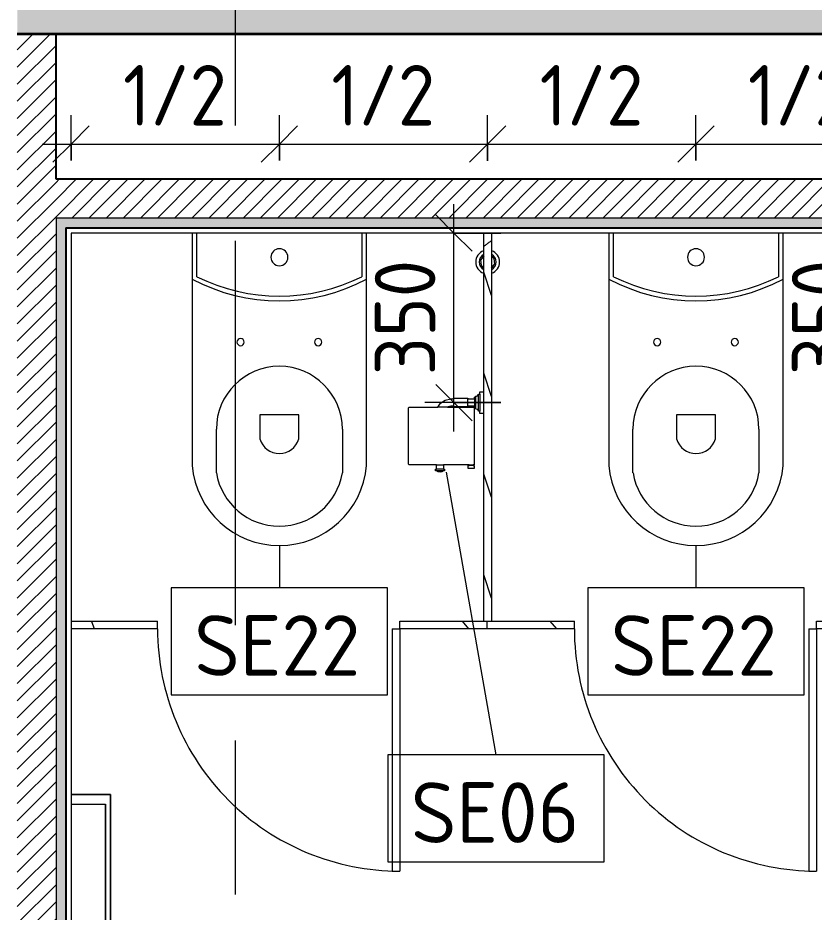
# Model space of a CAD drawing. Header units: millimetres. Extents: x 39815 to 261742, y -8553 to 29000.
# Drawn here: x 84028 to 85671, y 8567 to 10413 of the extents above; entities that cross this region are included whole.
import ezdxf

# ---------------------------------------------------------------- set-up
doc = ezdxf.new("R2010")
doc.units = ezdxf.units.MM
doc.linetypes.add('Осевая', pattern=[1587.5, 317.5, -238.125, 793.75, -238.125])
for name, color, linetype, lineweight in [('A-ANNO-DIMS', 7, 'Continuous', 9), ('A-ANNO-DIMS-50', 7, 'Continuous', 9), ('A-DOOR', 7, 'Continuous', 9), ('A-GENM', 7, 'Continuous', 9), ('A-WALL-2', 7, 'Continuous', 9), ('I-FURN', 7, 'Continuous', 9), ('I-WALL', 7, 'Continuous', 9), ('P-SANR-FIXT-IDEN', 7, 'Continuous', 9), ('Оси', 7, 'Continuous', 9), ('Оси-2', 7, 'Осевая', 9)]:
    doc.layers.add(name, color=color, linetype=linetype, lineweight=lineweight)
for name, color, linetype, lineweight, true_color in [('A-DETL-GENF-1', 7, 'Continuous', 9, 0x4994b4), ('A-WALL-1', 7, 'Continuous', 25, 0x3c3c3c), ('A-WALL-3', 7, 'Continuous', 35, 0x3c3c3c), ('A-WALL-FNSH-1', 7, 'Continuous', 15, 0x3c3c3c), ('P-SANR-FIXT-1', 7, 'Continuous', 15, 0x4994b4)]:
    doc.layers.add(name, color=color, linetype=linetype, lineweight=lineweight, true_color=true_color)
doc.styles.add('GOST Common', font='GOST_Common.ttf', dxfattribs={"height": 125})
doc.styles.add('ISOCPEUR', font='isocpeur.ttf', dxfattribs={"width": 0.9, "height": 125})
doc.dimstyles.new('ISO-2_5_0_9К_БОЛЬШОЙ', dxfattribs={"dimscale": 304.8, "dimtxt": 124.497647, "dimasz": 0.246063, "dimexe": 0.19685, "dimexo": 0.492126, "dimgap": 0, "dimtad": 1, "dimdec": 0, "dimrnd": 10, "dimzin": 0, "dimdsep": 46, "dimtxsty": 'ISOCPEUR', "dimblk1": 'OBLIQUE', "dimblk2": 'OBLIQUE', "dimsah": 1, "dimcen": 0.09, "dimdle": 0.19685, "dimazin": 0, "dimtfac": 1, "dimtdec": 4, "dimtix": 1, "dimtmove": 0, "dimatfit": 3, "dimfxl": 1, "dimtvp": 1, "dimtolj": 1, "dimtzin": 0, "dimarcsym": 2})
pattern_1 = [(45, (-10183.68, 0), (-17.6776695, 17.6776695), [])]
pattern_2 = [(0, (-10183.68, 0), (60.96, 15.24), [5.029, -40.691, 5.029, -40.691, -243.84]), (0, (-10183.68, 0), (60.96, 15.24), [-91.44, 5.029, -86.411, 5.029, -40.691, -106.68]), (0, (-10183.68, 0), (60.96, 15.24), [-228.6, 5.029, -25.451, 5.029, -71.171]), (120, (-10160.82, 7.62), (-43.6782272, 45.1729086), [5.029, -40.691, 5.029, -40.691, -243.84]), (120, (-10160.82, 7.62), (-43.6782272, 45.1729086), [-91.44, 5.029, -86.411, 5.029, -40.691, -106.68]), (120, (-10160.82, 7.62), (-43.6782272, 45.1729086), [-228.6, 5.029, -25.451, 5.029, -71.171]), (240, (-10153.2, 38.1), (-17.2817728, -60.4129086), [5.029, -40.691, 5.029, -40.691, -243.84]), (240, (-10153.2, 38.1), (-17.2817728, -60.4129086), [-91.44, 5.029, -86.411, 5.029, -40.691, -106.68]), (240, (-10153.2, 38.1), (-17.2817728, -60.4129086), [-228.6, 5.029, -25.451, 5.029, -71.171])]
pattern_3 = [(288.435, (95195.355, 9160), (208.250902, -416.49961), [79.025, -579.519]), (319.399, (95220.345, 9085.03), (1249.5049425, -1041.2430683), [38.399, -1881.571]), (316.848, (95041.25, 9060.04), (3123.769422, -2915.4788923), [91.346, -4475.934]), (289.983, (95107.89, 8997.565), (624.746965, -1666.001328), [48.75, -2388.754]), (270, (95124.55, 9160), (208.25, -208.25), [41.65, -166.6]), (298.443, (95124.55, 9118.35), (-1457.75313005, 2707.24838793), [113.682, -5570.435]), (264.289, (95178.695, 9018.39), (208.2636477, 1874.2483835), [41.858, -2051.029]), (309.806, (95174.53, 8976.74), (-833.007541, 1041.2439595), [32.53, -1593.955])]
pattern_4 = [(288.435, (96055.355, 9160), (208.250902, -416.49961), [79.025, -579.519]), (319.399, (96080.345, 9085.03), (1249.5049425, -1041.2430683), [38.399, -1881.571]), (316.848, (95901.25, 9060.04), (3123.769422, -2915.4788923), [91.346, -4475.934]), (289.983, (95967.89, 8997.565), (624.746965, -1666.001328), [48.75, -2388.754]), (270, (95984.55, 9160), (208.25, -208.25), [41.65, -166.6]), (298.443, (95984.55, 9118.35), (-1457.75313005, 2707.24838793), [113.682, -5570.435]), (264.289, (96038.695, 9018.39), (208.2636477, 1874.2483835), [41.858, -2051.029]), (309.806, (96034.53, 8976.74), (-833.007541, 1041.2439595), [32.53, -1593.955])]

# ---------------------------------------------------------------- blocks, each defined once
blk = doc.blocks.new('Вешалка - 1_25-V37-Фрагмент 2_10')
at = {"layer": 'I-FURN'}
for p, q in [((350, 55), (-350, 55)), ((-350, 55), (-350, -26.5)), ((-350, -26.5), (-350, 55)), ((-350, 55), (350, 55)), ((-330.4, -26.5), (-330.4, 44.4)), ((-330.4, -26.5), (-330.4, 44.4)), ((-330.4, 44.4), (330.2, 44.4)), ((330.2, 44.4), (-330.4, 44.4)), ((330.2, 44.4), (330.2, -26.5)), ((330.2, -26.5), (330.2, 44.4)), ((350, -26.5), (350, 55)), ((350, 55), (350, -26.5))]:
    blk.add_line(p, q, dxfattribs=at)
blk = doc.blocks.new('131_Сантехническая перегородка_Дверь 5 - СД-1-30835617-Фрагмент 2_10')
at = {"layer": 'A-DOOR'}
h = blk.add_hatch(dxfattribs=at)
h.set_pattern_fill('FP_23', color=256, style=0, pattern_type=2)
h.set_pattern_definition(pattern_3)
h.paths.add_polyline_path([(750, 8), (750, -8), (928.5, -8), (928.5, 8)])
at = {"layer": 'A-GENM'}
h = blk.add_hatch(dxfattribs=at)
h.set_pattern_fill('FP_23', color=256, style=0, pattern_type=2)
h.set_pattern_definition(pattern_3)
h.paths.add_polyline_path([(70, 8), (70, -8), (250, -8), (250, 8)])
at = {"layer": 'A-DOOR'}
for p, q in [((266, 508), (250, 508)), ((250, 8), (250, 508)), ((266, 8), (266, 508)), ((266, 8), (250, 8))]:
    blk.add_line(p, q, dxfattribs=at)
blk.add_arc((250, 8), 500, 360, 90, dxfattribs=at)
at = {"layer": 'A-GENM'}
for p, q in [((70, 8), (250, 8)), ((70, 8), (70, -8)), ((250, 8), (250, -8)), ((750, 8), (928.5, 8)), ((750, 8), (750, -8)), ((250, -8), (70, -8)), ((928.5, -8), (750, -8))]:
    blk.add_line(p, q, dxfattribs=at)
blk = doc.blocks.new('131_Сантехническая перегородка_Дверь 5 - СД-1-V43-Фрагмент 2_10')
at = {"layer": 'A-DOOR'}
h = blk.add_hatch(dxfattribs=at)
h.set_pattern_fill('FP_24', color=256, style=0, pattern_type=2)
h.set_pattern_definition(pattern_4)
h.paths.add_polyline_path([(750, 8), (750, -8), (930, -8), (930, 8)])
at = {"layer": 'A-GENM'}
h = blk.add_hatch(dxfattribs=at)
h.set_pattern_fill('FP_24', color=256, style=0, pattern_type=2)
h.set_pattern_definition(pattern_4)
h.paths.add_polyline_path([(250, 8), (70, 8), (70, -8), (250, -8)])
at = {"layer": 'A-DOOR'}
for p, q in [((266, 508), (250, 508)), ((250, 8), (250, 508)), ((266, 8), (266, 508)), ((266, 8), (250, 8))]:
    blk.add_line(p, q, dxfattribs=at)
blk.add_arc((250, 8), 500, 360, 90, dxfattribs=at)
at = {"layer": 'A-GENM'}
for p, q in [((70, 8), (250, 8)), ((70, 8), (70, -8)), ((250, 8), (250, -8)), ((750, 8), (930, 8)), ((750, 8), (750, -8)), ((930, 8), (930, -8)), ((250, -8), (70, -8)), ((930, -8), (750, -8))]:
    blk.add_line(p, q, dxfattribs=at)
blk = doc.blocks.new('FP_49-Фрагмент 2_10')
at = {"layer": 'A-GENM'}
for p, q in [((0, 8), (0, -8)), ((15.2, 8), (16, 6.7)), ((16, 6.7), (16.9, 5.3)), ((16.9, 5.3), (17.8, 4)), ((17.8, 4), (18.7, 2.7)), ((18.7, 2.7), (19.6, 1.3)), ((19.6, 1.3), (20.5, 0)), ((20.5, 0), (21.5, -1.3)), ((21.5, -1.3), (22.5, -2.7)), ((22.5, -2.7), (23.4, -4)), ((23.4, -4), (24.4, -5.3)), ((24.4, -5.3), (25.4, -6.7)), ((25.4, -6.7), (26.4, -8))]:
    blk.add_line(p, q, dxfattribs=at)
blk = doc.blocks.new('131_Сантехническая перегородка 6 - СП-1-V48-Фрагмент 2_10')
at = {"layer": 'A-GENM'}
h = blk.add_hatch(dxfattribs=at)
h.set_pattern_fill('FP_28', color=256, style=0, pattern_type=2)
h.set_pattern_definition([(198.435, (9968, -95126.48), (-416.49961, -208.250902), [79.025, -579.519]), (229.399, (9893.03, -95151.47), (-1041.2430683, -1249.5049425), [38.399, -1881.571]), (226.848, (9868.04, -94972.375), (-2915.4788923, -3123.769422), [91.346, -4475.934]), (199.983, (9805.565, -95039.015), (-1666.001328, -624.746965), [48.75, -2388.754]), (180, (9968, -95055.68), (-208.25, -208.25), [41.65, -166.6]), (208.443, (9926.35, -95055.675), (2707.24838793, 1457.75313005), [113.682, -5570.435]), (174.289, (9826.39, -95109.82), (1874.2483835, -208.2636477), [41.858, -2051.029]), (219.806, (9784.74, -95105.655), (1041.2439595, 833.007541), [32.53, -1593.955])])
h.paths.add_polyline_path([(800, -1.1), (800, 8), (50, 8), (50, -8), (800, -8)])
for p, q in [((0, 8), (50, 8)), ((50, 8), (800, 8)), ((50, -8), (0, -8)), ((800, -8), (50, -8))]:
    blk.add_line(p, q, dxfattribs=at)
at = {"layer": 'A-GENM', "flags": 128}
for points in [[(71.5, 8), (62.7, 14.5), (51.9, 13.4), (45.9, 8)], [(45.9, -8), (54.7, -14.5), (65.5, -13.4), (71.5, -8)]]:
    blk.add_lwpolyline(points, dxfattribs=at)
at = {"layer": 'A-GENM'}
for radius, start, end in [(24.6, 19.9113, 160.0887), (17.6, 28.9731, 151.0269), (15.1, 126.8617, 139.5341), (15.1, 78.8699, 82.6459), (15.1, 40.4659, 53.124), (24.6, 199.9113, 340.0887), (17.6, 208.9731, 331.0269), (15.1, 220.4659, 233.124), (15.1, 258.8699, 262.6459), (15.1, 306.8617, 319.5341)]:
    blk.add_arc((58.7, 0), radius, start, end, dxfattribs=at)
blk.add_blockref('FP_49-Фрагмент 2_10', (0, 0), dxfattribs=at)
blk = doc.blocks.new('WC Seat_2 with Cistern-Wall Based - SE22-33487382-Фрагмент 2_10')
at = {"layer": 'P-SANR-FIXT-1'}
for p, q in [((-5, 410.5), (-5, 500.5)), ((255, 500.5), (255, 410.5)), ((-55, 485.5), (-55, 100.5)), ((305, 100.5), (305, 485.5)), ((85, 430.5), (85, 380.5)), ((165, 380.5), (165, 430.5)), ((85, 380.5), (165, 380.5)), ((-55, 100.5), (-55, 5.5)), ((-45, 5.5), (-45, 95.6)), ((295, 95.6), (295, 5.5)), ((305, 5.5), (305, 100.5))]:
    blk.add_line(p, q, dxfattribs=at)
for centre, radius, start, end in [((125, 469.8), 180.7, 4.9791, 175.0209), ((125, 478.7), 131.8, 9.5273, 170.4727), ((125, 418.8), 41.7, 16.2602, 163.7398), ((125, 410.5), 130, 180, 360), ((45, 230.5), 7.5, 0, 180), ((45, 230.5), 7.5, 180, 360), ((205, 230.5), 7.5, 0, 180), ((205, 230.5), 7.5, 180, 360), ((125, -237), 382.5, 61.9275, 118.0725), ((125, -247), 382.5, 63.6122, 116.3878), ((125, 55.5), 17.5, 0, 180), ((125, 55.5), 17.5, 180, 360)]:
    blk.add_arc(centre, radius, start, end, dxfattribs=at)
blk = doc.blocks.new('Sanitary_Toilet-Accessories_Gessi_Wall-mounted-paper-roll-holder-65449 - Chrome-30913797-Фрагмент 2_10')
at = {"layer": 'A-DETL-GENF-1'}
for p, q in [((95159.7, 9633.3), (95161.1, 9634.8)), ((95161.1, 9634.8), (95161.8, 9636.5)), ((95161.8, 9636.5), (95164.3, 9636.6)), ((95161.8, 9601.6), (95161.8, 9636.5)), ((95164.3, 9636.6), (95164.3, 9641.6)), ((95164.3, 9641.6), (95172.3, 9641.6)), ((95164.3, 9636.6), (95164.3, 9601.6)), ((95172.3, 9641.6), (95172.3, 9596.6)), ((95077.9, 9609.6), (95083.5, 9617.9)), ((95083.5, 9617.9), (95093, 9624.3)), ((95093, 9624.3), (95104.3, 9626.6)), ((95104.3, 9626.6), (95109.8, 9626.6)), ((95109.8, 9626.6), (95109.8, 9628.1)), ((95109.8, 9628.1), (95139.8, 9628.1)), ((95109.8, 9626.6), (95109.8, 9611.6)), ((95139.8, 9628.1), (95139.8, 9626.6)), ((95139.8, 9611.6), (95139.8, 9626.6)), ((95139.8, 9626.6), (95153.3, 9626.6)), ((95153.3, 9626.6), (95153.3, 9630.1)), ((95153.3, 9630.1), (95155.8, 9630.1)), ((95153.3, 9628.1), (95153.3, 9609.6)), ((95155.8, 9632.1), (95157.9, 9632.4)), ((95155.8, 9630.1), (95155.8, 9632.1)), ((95155.8, 9630.1), (95155.8, 9608.1)), ((95157.9, 9632.4), (95159.7, 9633.3)), ((95017.6, 9607.9), (95017.8, 9609.6)), ((95017.6, 9491.9), (95017.6, 9607.9)), ((95017.8, 9609.6), (95077.9, 9609.6)), ((95097.4, 9609.6), (95077.9, 9609.6)), ((95098.8, 9610.5), (95097.4, 9609.6)), ((95097.4, 9609.6), (95142.6, 9609.6)), ((95104.3, 9611.6), (95098.8, 9610.5)), ((95109.8, 9611.6), (95104.3, 9611.6)), ((95109.8, 9610.1), (95109.8, 9611.6)), ((95139.8, 9610.1), (95109.8, 9610.1)), ((95142.6, 9611.6), (95139.8, 9611.6)), ((95139.8, 9611.6), (95139.8, 9610.1)), ((95150.6, 9611.6), (95142.6, 9611.6)), ((95142.6, 9609.6), (95142.6, 9611.6)), ((95142.6, 9609.6), (95150.6, 9609.6)), ((95153.3, 9611.6), (95150.6, 9611.6)), ((95150.6, 9611.6), (95150.6, 9609.6)), ((95150.6, 9609.6), (95152.6, 9609.6)), ((95152.6, 9609.6), (95152.6, 9490.6)), ((95153.3, 9608.1), (95153.3, 9611.6)), ((95155.8, 9608.1), (95153.3, 9608.1)), ((95155.8, 9606.1), (95155.8, 9608.1)), ((95157.9, 9605.8), (95155.8, 9606.1)), ((95159.7, 9604.8), (95157.9, 9605.8)), ((95161.1, 9603.3), (95159.7, 9604.8)), ((95161.8, 9601.6), (95161.1, 9603.3)), ((95164.3, 9601.6), (95161.8, 9601.6)), ((95164.3, 9596.6), (95164.3, 9601.6)), ((95172.3, 9596.6), (95164.3, 9596.6)), ((95017.8, 9490.6), (95017.6, 9491.9)), ((95074.8, 9490.6), (95017.8, 9490.6)), ((95074.8, 9490.6), (95089.8, 9490.6)), ((95074.8, 9481.6), (95074.8, 9490.6)), ((95142.6, 9490.6), (95089.8, 9490.6)), ((95089.8, 9490.6), (95089.8, 9481.6)), ((95140.6, 9483.1), (95140.6, 9489.6)), ((95140.6, 9489.6), (95142.6, 9489.6)), ((95142.6, 9490.6), (95150.6, 9490.6)), ((95142.6, 9489.6), (95142.6, 9490.6)), ((95150.6, 9489.6), (95142.6, 9489.6)), ((95152.6, 9490.6), (95150.6, 9490.6)), ((95150.6, 9490.6), (95150.6, 9489.6)), ((95150.6, 9489.6), (95152.6, 9489.6)), ((95152.6, 9489.6), (95152.6, 9483.1)), ((95072.8, 9478.1), (95072.8, 9481.6)), ((95072.8, 9481.6), (95074.8, 9481.6)), ((95074.8, 9478.1), (95072.8, 9478.1)), ((95089.8, 9481.6), (95074.8, 9481.6)), ((95089.8, 9478.1), (95074.8, 9478.1)), ((95078.3, 9476.2), (95074.8, 9478.1)), ((95082.3, 9475.6), (95078.3, 9476.2)), ((95086.3, 9476.2), (95082.3, 9475.6)), ((95089.8, 9478.1), (95086.3, 9476.2)), ((95089.8, 9481.6), (95091.8, 9481.6)), ((95091.8, 9478.1), (95089.8, 9478.1)), ((95091.8, 9481.6), (95091.8, 9478.1)), ((95152.6, 9483.1), (95140.6, 9483.1))]:
    blk.add_line(p, q, dxfattribs=at)
blk = doc.blocks.new('М_сантехническая_рамка1 - В рамке-30590747-Фрагмент 2_10')
at = {"layer": 'P-SANR-FIXT-IDEN'}
for p, q in [((4.293, 2.24), (-4.639, 2.24)), ((-4.639, 2.24), (-4.639, -2.178)), ((4.293, -2.178), (4.293, 2.24)), ((-4.639, -2.178), (4.293, -2.178))]:
    blk.add_line(p, q, dxfattribs=at)
blk = doc.blocks.new('DIMBLOCK37-Фрагмент 2_10')
at = {"layer": 'A-ANNO-DIMS-50'}
for p, q in [((84137.3, 10119), (84137.3, 10212.6)), ((84567.1, 10119), (84567.1, 10212.6)), ((84077.3, 10152.6), (84567.1, 10152.6)), ((84137.3, 10152.6), (84137.3, 10119)), ((84567.1, 10152.6), (84567.1, 10119))]:
    blk.add_line(p, q, dxfattribs=at)
at = {"layer": 'A-ANNO-DIMS-50', "lineweight": 20}
for p, q in [((84137.3, 10152.6), (84174.8, 10190.1)), ((84567.1, 10152.6), (84604.6, 10190.1)), ((84137.3, 10152.6), (84099.8, 10115.1)), ((84567.1, 10152.6), (84529.6, 10115.1))]:
    blk.add_line(p, q, dxfattribs=at)
at = {"layer": 'A-ANNO-DIMS-50', "color": 0, "insert": (84244.5, 10315.9), "char_height": 125, "width": 258.572, "attachment_point": 1, "line_spacing_factor": 1.149209, "style": 'ISOCPEUR'}
blk.add_mtext('1/2', dxfattribs=at)
blk = doc.blocks.new('_Oblique')
at = {"color": 0, "linetype": 'ByBlock', "lineweight": -2}
blk.add_line((-0.5, -0.5), (0.5, 0.5), dxfattribs=at)
blk = doc.blocks.new('DIMBLOCK38-Фрагмент 2_10')
at = {"layer": 'A-ANNO-DIMS-50'}
for p, q in [((84567.1, 10119), (84567.1, 10212.6)), ((84996.9, 10118), (84996.9, 10212.6)), ((84567.1, 10152.6), (84996.9, 10152.6)), ((84567.1, 10152.6), (84567.1, 10119)), ((84996.9, 10152.6), (84996.9, 10118))]:
    blk.add_line(p, q, dxfattribs=at)
at = {"layer": 'A-ANNO-DIMS-50', "lineweight": 20}
for p, q in [((84567.1, 10152.6), (84604.6, 10190.1)), ((84996.9, 10152.6), (85034.4, 10190.1)), ((84567.1, 10152.6), (84529.6, 10115.1)), ((84996.9, 10152.6), (84959.4, 10115.1))]:
    blk.add_line(p, q, dxfattribs=at)
at = {"layer": 'A-ANNO-DIMS-50', "color": 0, "insert": (84674.3, 10315.9), "char_height": 125, "width": 258.572, "attachment_point": 1, "line_spacing_factor": 1.149209, "style": 'ISOCPEUR'}
blk.add_mtext('1/2', dxfattribs=at)
blk = doc.blocks.new('DIMBLOCK39-Фрагмент 2_10')
at = {"layer": 'A-ANNO-DIMS-50'}
for p, q in [((84996.9, 10118), (84996.9, 10212.6)), ((85426.8, 10119), (85426.8, 10212.6)), ((84996.9, 10152.6), (85426.8, 10152.6)), ((84996.9, 10152.6), (84996.9, 10118)), ((85426.8, 10152.6), (85426.8, 10119))]:
    blk.add_line(p, q, dxfattribs=at)
at = {"layer": 'A-ANNO-DIMS-50', "lineweight": 20}
for p, q in [((84996.9, 10152.6), (85034.4, 10190.1)), ((85426.8, 10152.6), (85464.3, 10190.1)), ((84996.9, 10152.6), (84959.4, 10115.1)), ((85426.8, 10152.6), (85389.3, 10115.1))]:
    blk.add_line(p, q, dxfattribs=at)
at = {"layer": 'A-ANNO-DIMS-50', "color": 0, "insert": (85104.1, 10315.9), "char_height": 125, "width": 258.572, "attachment_point": 1, "line_spacing_factor": 1.149209, "style": 'ISOCPEUR'}
blk.add_mtext('1/2', dxfattribs=at)
blk = doc.blocks.new('DIMBLOCK40-Фрагмент 2_10')
at = {"layer": 'A-ANNO-DIMS-50'}
for p, q in [((85426.8, 10119), (85426.8, 10212.6)), ((85856.6, 10118), (85856.6, 10212.6)), ((85426.8, 10152.6), (85856.6, 10152.6)), ((85426.8, 10152.6), (85426.8, 10119)), ((85856.6, 10152.6), (85856.6, 10118))]:
    blk.add_line(p, q, dxfattribs=at)
at = {"layer": 'A-ANNO-DIMS-50', "lineweight": 20}
for p, q in [((85426.8, 10152.6), (85464.3, 10190.1)), ((85856.6, 10152.6), (85894.1, 10190.1)), ((85426.8, 10152.6), (85389.3, 10115.1)), ((85856.6, 10152.6), (85819.1, 10115.1))]:
    blk.add_line(p, q, dxfattribs=at)
at = {"layer": 'A-ANNO-DIMS-50', "color": 0, "insert": (85533.9, 10315.9), "char_height": 125, "width": 258.572, "attachment_point": 1, "line_spacing_factor": 1.149209, "style": 'ISOCPEUR'}
blk.add_mtext('1/2', dxfattribs=at)
blk = doc.blocks.new('DIMBLOCK45-Фрагмент 2_10')
at = {"layer": 'A-ANNO-DIMS-50'}
for p, q in [((84927.3, 9559.1), (84927.3, 10029)), ((85024.3, 9969), (84867.3, 9969)), ((84927.3, 9969), (85024.3, 9969)), ((85024.3, 9619.1), (84867.3, 9619.1)), ((84927.3, 9619.1), (85024.3, 9619.1))]:
    blk.add_line(p, q, dxfattribs=at)
at = {"layer": 'A-ANNO-DIMS-50', "lineweight": 20}
for p, q in [((84927.3, 9969), (84889.8, 10006.5)), ((84927.3, 9969), (84964.8, 9931.5)), ((84927.3, 9619.1), (84889.8, 9656.6)), ((84927.3, 9619.1), (84964.8, 9581.6))]:
    blk.add_line(p, q, dxfattribs=at)
at = {"layer": 'A-ANNO-DIMS-50', "color": 0, "insert": (84764, 9675.5), "char_height": 125, "width": 284.429, "attachment_point": 1, "rotation": 90, "line_spacing_factor": 1.149209, "style": 'ISOCPEUR'}
blk.add_mtext('350', dxfattribs=at)
blk = doc.blocks.new('DIMBLOCK46-Фрагмент 2_10')
at = {"layer": 'A-ANNO-DIMS-50'}
for p, q in [((85788, 9559.1), (85788, 10029)), ((85885, 9969), (85728, 9969)), ((85788, 9969), (85885, 9969)), ((85885, 9619.1), (85728, 9619.1)), ((85788, 9619.1), (85885, 9619.1))]:
    blk.add_line(p, q, dxfattribs=at)
at = {"layer": 'A-ANNO-DIMS-50', "lineweight": 20}
for p, q in [((85788, 9969), (85750.5, 10006.5)), ((85788, 9969), (85825.5, 9931.5)), ((85788, 9619.1), (85750.5, 9656.6)), ((85788, 9619.1), (85825.5, 9581.6))]:
    blk.add_line(p, q, dxfattribs=at)
at = {"layer": 'A-ANNO-DIMS-50', "color": 0, "insert": (85624.7, 9675.5), "char_height": 125, "width": 284.429, "attachment_point": 1, "rotation": 90, "line_spacing_factor": 1.149209, "style": 'ISOCPEUR'}
blk.add_mtext('350', dxfattribs=at)

msp = doc.modelspace()

# ---------------------------------------------------------------- hatches: boundary and pattern name
at = {"layer": 'I-WALL'}
h = msp.add_hatch(dxfattribs=at)
h.set_pattern_fill('FP_3', color=256, style=0, pattern_type=2)
h.set_pattern_definition([(45, (-10183.68, 0), (-28.51196, 28.51196), []), (45, (-10155.17, 0), (-28.51196, 28.51196), [50.403, -10.081, 1.676, -8.404])])
h.paths.add_polyline_path([(91426.3, 10380), (91426.3, 10600), (84026.3, 10600), (84026.3, 10380), (91128.1, 10380)])
h = msp.add_hatch(dxfattribs=at)
h.set_pattern_fill('FP_1', color=256, style=0, pattern_type=2)
h.set_pattern_definition(pattern_1)
h.paths.add_polyline_path([(84106.3, 5400), (84106.3, 10380), (84026.3, 10380), (84026.3, 5400)])
h = msp.add_hatch(dxfattribs=at)
h.set_pattern_fill('FP_1', color=256, style=0, pattern_type=2)
h.set_pattern_definition(pattern_1)
h.paths.add_polyline_path([(90876.3, 10000), (90896.3, 10000), (90896.3, 10080), (84106.3, 10080), (84106.3, 10000), (89807, 10000)])
h = msp.add_hatch(dxfattribs=at)
h.set_pattern_fill('FP_9', color=256, style=0, pattern_type=2)
h.set_pattern_definition(pattern_2)
h.paths.add_polyline_path([(90876.3, 9980), (90876.3, 10000), (84106.3, 10000), (84106.3, 9980), (89807, 9980)])
h = msp.add_hatch(dxfattribs=at)
h.set_pattern_fill('FP_9', color=256, style=0, pattern_type=2)
h.set_pattern_definition(pattern_2)
h.paths.add_polyline_path([(84106.3, 8060), (84126.3, 8060), (84126.3, 9980), (84106.3, 9980), (84106.3, 8247.7)])

# ---------------------------------------------------------------- linework, layer by layer
at = {"layer": 'A-WALL-1'}
for p, q in [((84106.3, 10080), (84106.3, 10380)), ((90896.3, 10080), (84106.3, 10080)), ((84126.3, 9980), (90876.3, 9980)), ((84126.3, 9980), (84126.3, 8080))]:
    msp.add_line(p, q, dxfattribs=at)
at = {"layer": 'A-WALL-2'}
for p, q in [((90896.3, 10000), (84106.3, 10000)), ((84106.3, 10000), (84106.3, 8060))]:
    msp.add_line(p, q, dxfattribs=at)
at = {"layer": 'A-WALL-3'}
msp.add_line((84026.3, 10380), (91426.3, 10380), dxfattribs=at)
at = {"layer": 'A-WALL-FNSH-1'}
for q in [(90875.3, 9979), (84127.3, 8080)]:
    msp.add_line((84127.3, 9979), q, dxfattribs=at)
at = {"layer": 'I-WALL'}
for p, q in [((90876.3, 9969), (84137.3, 9969)), ((84137.3, 9969), (84137.3, 8080))]:
    msp.add_line(p, q, dxfattribs=at)
at = {"layer": 'P-SANR-FIXT-IDEN'}
for p, q in [((84911.3, 9475.6), (85014, 8891.9)), ((84567.1, 9323.9), (84567.1, 9236.8)), ((85426.8, 9323.9), (85426.8, 9236.8))]:
    msp.add_line(p, q, dxfattribs=at)
at = {"layer": 'Оси'}
msp.add_line((84476.3, 10334.2), (84476.3, 11584.2), dxfattribs=at)
at = {"layer": 'Оси-2'}
msp.add_line((84476.3, 3841.3), (84476.3, 10334.2), dxfattribs=at)

# ---------------------------------------------------------------- block references
at = {"layer": 'A-GENM'}
for name, p, rotation in [('131_Сантехническая перегородка 6 - СП-1-V48-Фрагмент 2_10', (84996.9, 9968), 270.0000000000007), ('131_Сантехническая перегородка_Дверь 5 - СД-1-30835617-Фрагмент 2_10', (85065.8, 9160), 180), ('131_Сантехническая перегородка_Дверь 5 - СД-1-V43-Фрагмент 2_10', (85925.8, 9160), 180)]:
    msp.add_blockref(name, p, dxfattribs=dict(at, rotation=rotation))
at = {"layer": 'I-FURN', "rotation": 270.0000000000007}
msp.add_blockref('Вешалка - 1_25-V37-Фрагмент 2_10', (84163.8, 8460), dxfattribs=at)
at = {"layer": 'P-SANR-FIXT-1', "rotation": 180}
for p in [(84692.1, 9974.5), (85551.8, 9974.5)]:
    msp.add_blockref('WC Seat_2 with Cistern-Wall Based - SE22-33487382-Фрагмент 2_10', p, dxfattribs=at)
at = {"layer": 'P-SANR-FIXT-1'}
msp.add_blockref('Sanitary_Toilet-Accessories_Gessi_Wall-mounted-paper-roll-holder-65449 - Chrome-30913797-Фрагмент 2_10', (-10183.7, 0), dxfattribs=at)
at = {"layer": 'P-SANR-FIXT-IDEN', "xscale": 49.99999999999998, "yscale": 49.99999999999998, "zscale": 49.99999999999998}
for p in [(84575.8, 9124.8), (85435.4, 9124.8), (85022.7, 8779.9)]:
    msp.add_blockref('М_сантехническая_рамка1 - В рамке-30590747-Фрагмент 2_10', p, dxfattribs=at)

# ---------------------------------------------------------------- texts
at = {"layer": 'P-SANR-FIXT-IDEN', "char_height": 125, "width": 444.937, "attachment_point": 1, "style": 'GOST Common'}
for s, insert in [('SE22', (84391.5, 9180.2)), ('SE22', (85251.1, 9180.2)), ('SE06', (84838.4, 8835.3))]:
    msp.add_mtext(s, dxfattribs=dict(at, insert=insert))

# ---------------------------------------------------------------- dimensions: what is measured, and where the dimension line sits
at = {"layer": 'A-ANNO-DIMS'}
for base, p1, p2, override, picture, middle in [((84567.1, 10152.6), (84137.3, 9969), (84567.1, 9969), {"dimpost": '<>', "dimfxl": 429.812534}, 'DIMBLOCK37-Фрагмент 2_10', (84352.2, 10215.1)), ((84996.9, 10152.6), (84567.1, 9969), (84996.9, 9968), {"dimpost": '<>', "dimfxl": 429.813697}, 'DIMBLOCK38-Фрагмент 2_10', (84782, 10215.1)), ((85426.8, 10152.6), (84996.9, 9968), (85426.8, 9969), {"dimpost": '<>', "dimfxl": 429.813697}, 'DIMBLOCK39-Фрагмент 2_10', (85211.9, 10215.1)), ((85856.6, 10152.6), (85426.8, 9969), (85856.6, 9968), {"dimpost": '<>', "dimfxl": 429.813697}, 'DIMBLOCK40-Фрагмент 2_10', (85641.7, 10215.1))]:
    dim = msp.add_linear_dim(base=base, p1=p1, p2=p2, text='1/2', dimstyle='ISO-2_5_0_9К_БОЛЬШОЙ', override=override, dxfattribs=at)
    dim.commit()
    dim.dimension.update_dxf_attribs({"geometry": picture, "text_midpoint": middle})
for base, p1, p2, picture, middle in [((84927.3, 9969), (84874.3, 9619.1), (84874.3, 9969), 'DIMBLOCK45-Фрагмент 2_10', (84864.8, 9794)), ((85788, 9969), (85735, 9619.1), (85735, 9969), 'DIMBLOCK46-Фрагмент 2_10', (85725.5, 9794))]:
    dim = msp.add_linear_dim(base=base, p1=p1, p2=p2, angle=90, dimstyle='ISO-2_5_0_9К_БОЛЬШОЙ', override={"dimpost": '<>', "dimfxl": 349.940995}, dxfattribs=at)
    dim.commit()
    dim.dimension.update_dxf_attribs({"geometry": picture, "text_midpoint": middle})

doc.saveas('drawing.dxf')
